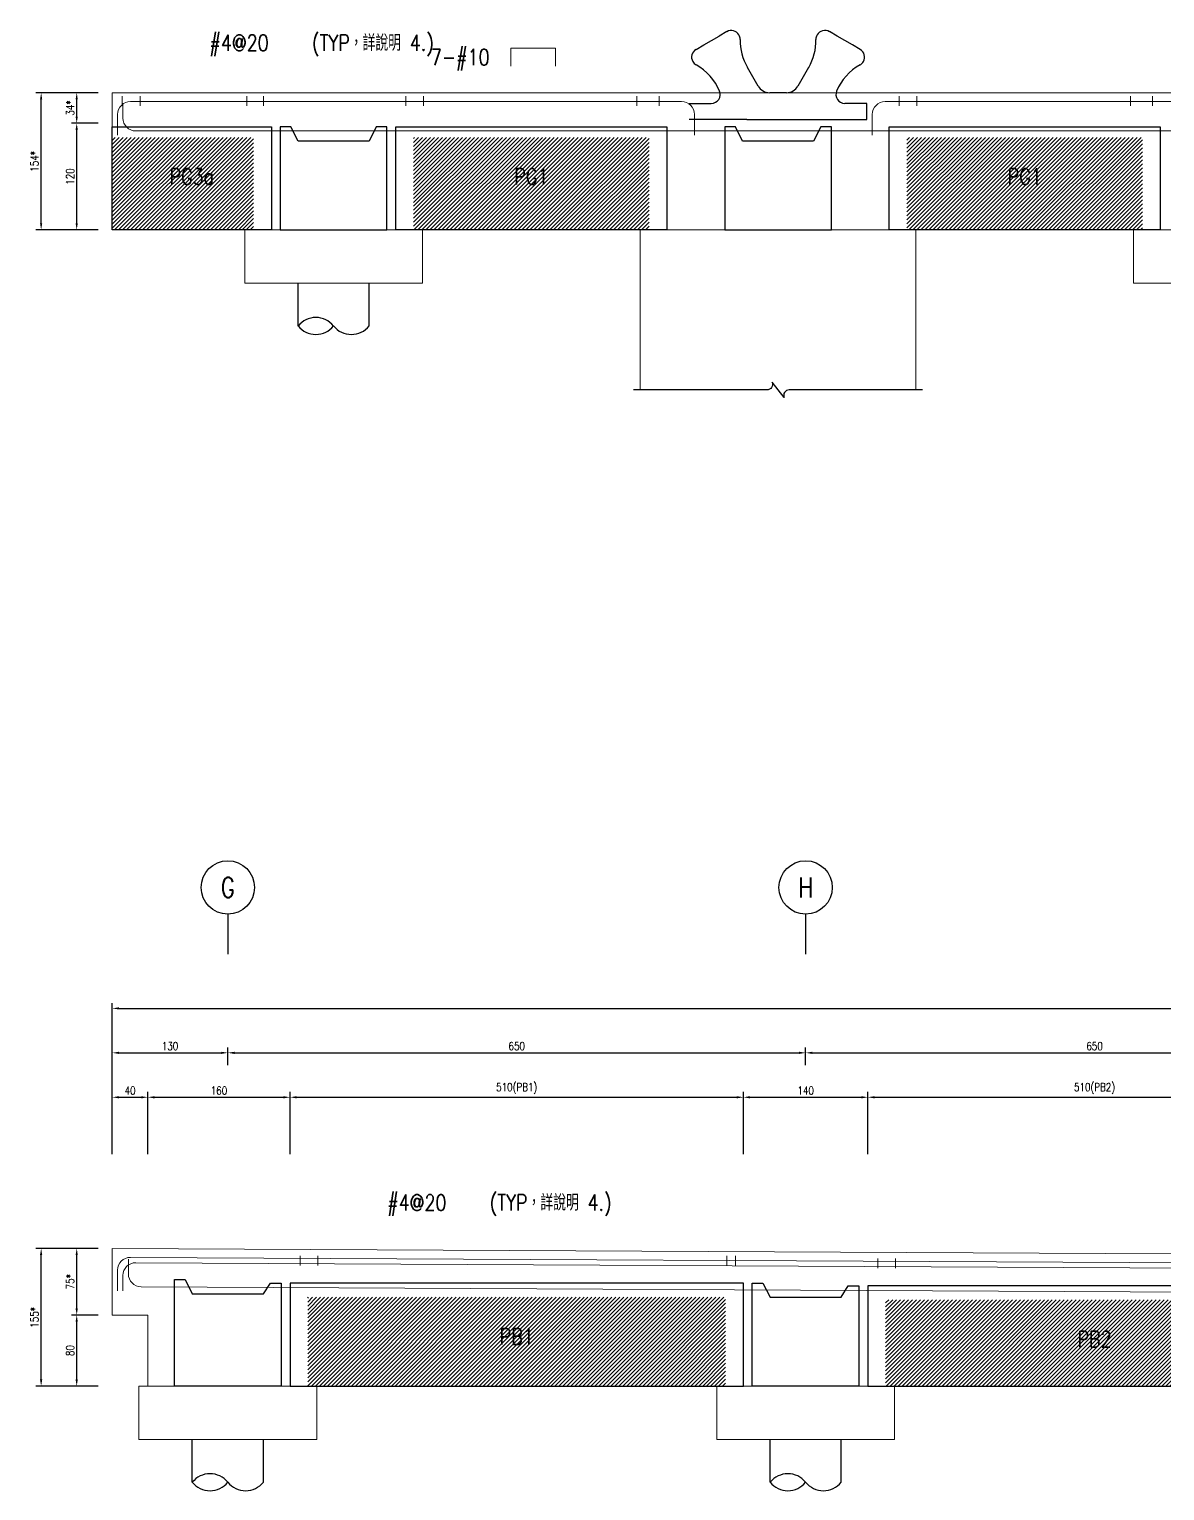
# Model space of a CAD drawing. Extents: x -4754 to 4976, y -23710 to 3942.
# Drawn here: x -359 to 919, y -13117 to -11473 of the extents above; entities that cross this region are included whole.
import ezdxf
from ezdxf.enums import TextEntityAlignment as Align

# ---------------------------------------------------------------- set-up
doc = ezdxf.new("R2010")
doc.units = 0
doc.header["$LTSCALE"] = 3
doc.layers.get('0').update_dxf_attribs({"linetype": 'CONTINUOUS'})
doc.layers.add('HB_0', color=7, linetype='CONTINUOUS', transparency=0.5)
for name, color, linetype in [('HB_DIM', 1, 'CONTINUOUS'), ('HB_TXT_CTEXT', 2, 'CONTINUOUS'), ('鋼筋', 3, 'CONTINUOUS')]:
    doc.layers.add(name, color=color, linetype=linetype)
doc.styles.get("Standard").update_dxf_attribs({"font": 'ROMANS.shx', "width": 0.8, "bigfont": 'chineset.shx'})
doc.dimstyles.new('30', dxfattribs={"dimscale": 3, "dimtxt": 3, "dimasz": 2.5, "dimexe": 2, "dimexo": 2, "dimgap": 1, "dimtad": 1, "dimdsep": 46, "dimtxsty": 'Standard', "dimcen": 0, "dimclrd": 256, "dimclre": 256, "dimclrt": 2, "dimadec": 0, "dimazin": 0, "dimtfac": 1, "dimtix": 1, "dimtmove": 2, "dimatfit": 3, "dimfxl": 1, "dimtolj": 1, "dimtzin": 0, "dimarcsym": 0})

# ---------------------------------------------------------------- blocks, each defined once
blk = doc.blocks.new('pile_vertical_with_pilecap')
at = {"linetype": 'Continuous'}
for p, q in [((-40, -48.1), (-40, 0)), ((-40, -48.1), (-40, 0)), ((40, -48.1), (40, 0)), ((40, -48.1), (40, 0))]:
    blk.add_line(p, q, dxfattribs=at)
for centre, start, end in [((-20, -64.1), 38.718, 141.282), ((-20, -64.1), 38.718, 141.282), ((-20, -32), 218.718, 321.282), ((-20, -32), 218.718, 321.282), ((20, -32), 218.718, 321.282), ((20, -32), 218.718, 321.282)]:
    blk.add_arc(centre, 25.6, start, end, dxfattribs=at)
blk = doc.blocks.new('fender_bottom')
at = {"color": 1, "linetype": 'Continuous'}
blk.add_lwpolyline([(162.5, 0), (12.5, 0, 0.529473), (6.7, -8.6), (-6.7, 8.6, -0.532815), (-12.5, 0), (-162.5, 0)], format="xyb", dxfattribs=at)
blk = doc.blocks.new('fender_top_longitude')
at = {"color": 7, "linetype": 'Continuous'}
for p, q in [((-57.7, 98.7), (-66.3, 93.7)), ((66.3, 93.7), (57.7, 98.7)), ((-92.3, 78.7), (-83.7, 83.7)), ((-83.7, 83.7), (-66.3, 93.7)), ((83.7, 83.7), (66.3, 93.7)), ((92.3, 78.7), (83.7, 83.7)), ((-22.4, 37.5), (-34.4, 58.3)), ((34.4, 58.3), (22.4, 37.5)), ((-100, 18), (-75.1, 18)), ((0, 30), (-9.4, 30)), ((9.4, 30), (0, 30)), ((100, 18), (75.1, 18)), ((100, 0), (100, 18)), ((-35, 0), (-100, 0)), ((-35, 0), (35, 0)), ((35, 0), (100, 0))]:
    blk.add_line(p, q, dxfattribs=at)
for centre, radius, start, end in [((-52.7, 90), 10, 30, 120), ((52.7, 90), 10, 60, 150), ((-53.2, 89.6), 10.7, 1.3853, 30.3798), ((17.4, 88.6), 60, 178.7643, 210.2362), ((-17.4, 88.6), 60, 329.7638, 1.2357), ((53.2, 89.6), 10.7, 149.6202, 178.6147), ((-87.3, 70), 10, 120, 210), ((87.3, 70), 10, 330, 60), ((-86.7, 70.3), 10.7, 209.6202, 238.6147), ((-121.1, 8.6), 60, 22.8745, 61.2357), ((121.1, 8.6), 60, 118.7643, 157.1255), ((86.7, 70.3), 10.7, 301.3853, 330.3798), ((-9.4, 45), 15, 210, 270), ((9.4, 45), 15, 270, 330), ((-75.1, 28), 10, 270, 22.8745), ((75.1, 28), 10, 157.1255, 270)]:
    blk.add_arc(centre, radius, start, end, dxfattribs=at)
blk = doc.blocks.new('*D1131')
at = {"layer": 'HB_DIM', "linetype": 'Continuous', "lineweight": -2}
for p, q in [((-281.4, -11579.1), (-311.4, -11579.1)), ((-305.4, -11691.6), (-305.4, -11586.6)), ((-281.4, -11699.1), (-311.4, -11699.1))]:
    blk.add_line(p, q, dxfattribs=at)
at = {"layer": 'HB_DIM'}
for points in [[(-304.2, -11586.6), (-306.7, -11586.6), (-305.4, -11579.1)], [(-306.7, -11691.6), (-304.2, -11691.6), (-305.4, -11699.1)]]:
    blk.add_solid(points, dxfattribs=at)
at = {"layer": 'HB_DIM', "color": 2, "linetype": 'Continuous', "insert": (-312.9, -11639.1), "char_height": 9, "attachment_point": 5, "rotation": 90}
blk.add_mtext('\\A1;120', dxfattribs=at)
blk = doc.blocks.new('*D1132')
at = {"layer": 'HB_DIM', "linetype": 'Continuous', "lineweight": -2}
for p, q in [((-281.4, -11544.8), (-311.4, -11544.8)), ((-305.4, -11571.6), (-305.4, -11552.3)), ((-281.4, -11579.1), (-311.4, -11579.1))]:
    blk.add_line(p, q, dxfattribs=at)
at = {"layer": 'HB_DIM'}
for points in [[(-304.2, -11552.3), (-306.7, -11552.3), (-305.4, -11544.8)], [(-306.7, -11571.6), (-304.2, -11571.6), (-305.4, -11579.1)]]:
    blk.add_solid(points, dxfattribs=at)
at = {"layer": 'HB_DIM', "color": 2, "linetype": 'Continuous', "insert": (-312.9, -11562), "char_height": 9, "attachment_point": 5, "rotation": 90}
blk.add_mtext('\\A1;34*', dxfattribs=at)
blk = doc.blocks.new('*D1144')
at = {"layer": 'HB_DIM', "linetype": 'Continuous', "lineweight": -2}
for p, q in [((-281.4, -11544.8), (-351.4, -11544.8)), ((-345.4, -11691.6), (-345.4, -11552.3)), ((-281.4, -11699.1), (-351.4, -11699.1))]:
    blk.add_line(p, q, dxfattribs=at)
at = {"layer": 'HB_DIM'}
for points in [[(-344.2, -11552.3), (-346.7, -11552.3), (-345.4, -11544.8)], [(-346.7, -11691.6), (-344.2, -11691.6), (-345.4, -11699.1)]]:
    blk.add_solid(points, dxfattribs=at)
at = {"layer": 'HB_DIM', "color": 2, "linetype": 'Continuous', "insert": (-352.9, -11622), "char_height": 9, "attachment_point": 5, "rotation": 90}
blk.add_mtext('\\A1;154*', dxfattribs=at)
blk = doc.blocks.new('line_guide')
at = {"color": 4, "linetype": 'Continuous'}
blk.add_line((0, 0), (0, -45), dxfattribs=at)
blk.add_circle((0, 30), 30, dxfattribs=at)
at = {"color": 4, "linetype": 'Continuous', "width": 0.8}
blk.add_attdef('A', text='', height=22.5, dxfattribs=at).set_placement((0, 30), align=Align.MIDDLE)
blk = doc.blocks.new('*D1145')
at = {"layer": 'HB_DIM', "linetype": 'Continuous', "lineweight": -2}
for p, q in [((-265.4, -12738.8), (-265.4, -12668.8)), ((-257.9, -12674.8), (-232.9, -12674.8)), ((-225.4, -12738.8), (-225.4, -12668.8))]:
    blk.add_line(p, q, dxfattribs=at)
at = {"layer": 'HB_DIM'}
for points in [[(-257.9, -12673.6), (-257.9, -12676.1), (-265.4, -12674.8)], [(-232.9, -12676.1), (-232.9, -12673.6), (-225.4, -12674.8)]]:
    blk.add_solid(points, dxfattribs=at)
at = {"layer": 'HB_DIM', "color": 2, "linetype": 'Continuous', "insert": (-245.4, -12667.3), "char_height": 9, "attachment_point": 5, "rotation": 0}
blk.add_mtext('\\A1;40', dxfattribs=at)
blk = doc.blocks.new('*D1146')
at = {"layer": 'HB_DIM', "linetype": 'Continuous', "lineweight": -2}
for p, q in [((-225.4, -12738.8), (-225.4, -12668.8)), ((-217.9, -12674.8), (-72.9, -12674.8)), ((-65.4, -12738.8), (-65.4, -12668.8))]:
    blk.add_line(p, q, dxfattribs=at)
at = {"layer": 'HB_DIM'}
for points in [[(-217.9, -12673.6), (-217.9, -12676.1), (-225.4, -12674.8)], [(-72.9, -12676.1), (-72.9, -12673.6), (-65.4, -12674.8)]]:
    blk.add_solid(points, dxfattribs=at)
at = {"layer": 'HB_DIM', "color": 2, "linetype": 'Continuous', "insert": (-145.4, -12667.3), "char_height": 9, "attachment_point": 5, "rotation": 0}
blk.add_mtext('\\A1;160', dxfattribs=at)
blk = doc.blocks.new('*D1147')
at = {"layer": 'HB_DIM', "linetype": 'Continuous', "lineweight": -2}
for p, q in [((-65.4, -12738.8), (-65.4, -12668.8)), ((-57.9, -12674.8), (437.1, -12674.8)), ((444.6, -12738.8), (444.6, -12668.8))]:
    blk.add_line(p, q, dxfattribs=at)
at = {"layer": 'HB_DIM'}
for points in [[(-57.9, -12673.6), (-57.9, -12676.1), (-65.4, -12674.8)], [(437.1, -12676.1), (437.1, -12673.6), (444.6, -12674.8)]]:
    blk.add_solid(points, dxfattribs=at)
at = {"layer": 'HB_DIM', "color": 2, "linetype": 'Continuous', "insert": (189.6, -12664.9), "char_height": 9, "attachment_point": 5, "rotation": 0}
blk.add_mtext('\\A1;510(PB1)', dxfattribs=at)
blk = doc.blocks.new('*D1148')
at = {"layer": 'HB_DIM', "linetype": 'Continuous', "lineweight": -2}
for p, q in [((444.6, -12738.8), (444.6, -12668.8)), ((452.1, -12674.8), (577.1, -12674.8)), ((584.6, -12738.8), (584.6, -12668.8))]:
    blk.add_line(p, q, dxfattribs=at)
at = {"layer": 'HB_DIM'}
for points in [[(452.1, -12673.6), (452.1, -12676.1), (444.6, -12674.8)], [(577.1, -12676.1), (577.1, -12673.6), (584.6, -12674.8)]]:
    blk.add_solid(points, dxfattribs=at)
at = {"layer": 'HB_DIM', "color": 2, "linetype": 'Continuous', "insert": (514.6, -12667.3), "char_height": 9, "attachment_point": 5, "rotation": 0}
blk.add_mtext('\\A1;140', dxfattribs=at)
blk = doc.blocks.new('*D1149')
at = {"layer": 'HB_DIM', "linetype": 'Continuous', "lineweight": -2}
for p, q in [((584.6, -12738.8), (584.6, -12668.8)), ((592.1, -12674.8), (1087.1, -12674.8)), ((1094.6, -12738.8), (1094.6, -12668.8))]:
    blk.add_line(p, q, dxfattribs=at)
at = {"layer": 'HB_DIM'}
for points in [[(592.1, -12673.6), (592.1, -12676.1), (584.6, -12674.8)], [(1087.1, -12676.1), (1087.1, -12673.6), (1094.6, -12674.8)]]:
    blk.add_solid(points, dxfattribs=at)
at = {"layer": 'HB_DIM', "color": 2, "linetype": 'Continuous', "insert": (839.6, -12664.9), "char_height": 9, "attachment_point": 5, "rotation": 0}
blk.add_mtext('\\A1;510(PB2)', dxfattribs=at)
blk = doc.blocks.new('*D1156')
at = {"layer": 'HB_DIM', "linetype": 'Continuous', "lineweight": -2}
for p, q in [((-281.4, -12919.8), (-311.4, -12919.8)), ((-305.4, -12992.3), (-305.4, -12927.3)), ((-281.4, -12999.8), (-311.4, -12999.8))]:
    blk.add_line(p, q, dxfattribs=at)
at = {"layer": 'HB_DIM'}
for points in [[(-304.2, -12927.3), (-306.7, -12927.3), (-305.4, -12919.8)], [(-306.7, -12992.3), (-304.2, -12992.3), (-305.4, -12999.8)]]:
    blk.add_solid(points, dxfattribs=at)
at = {"layer": 'HB_DIM', "color": 2, "linetype": 'Continuous', "insert": (-312.9, -12959.8), "char_height": 9, "attachment_point": 5, "rotation": 90}
blk.add_mtext('\\A1;80', dxfattribs=at)
blk = doc.blocks.new('*D1157')
at = {"layer": 'HB_DIM', "linetype": 'Continuous', "lineweight": -2}
for p, q in [((-281.4, -12844.8), (-311.4, -12844.8)), ((-305.4, -12912.3), (-305.4, -12852.3)), ((-281.4, -12919.8), (-311.4, -12919.8))]:
    blk.add_line(p, q, dxfattribs=at)
at = {"layer": 'HB_DIM'}
for points in [[(-304.2, -12852.3), (-306.7, -12852.3), (-305.4, -12844.8)], [(-306.7, -12912.3), (-304.2, -12912.3), (-305.4, -12919.8)]]:
    blk.add_solid(points, dxfattribs=at)
at = {"layer": 'HB_DIM', "color": 2, "linetype": 'Continuous', "insert": (-312.9, -12882.3), "char_height": 9, "attachment_point": 5, "rotation": 90}
blk.add_mtext('\\A1;75*', dxfattribs=at)
blk = doc.blocks.new('*D1158')
at = {"layer": 'HB_DIM', "linetype": 'Continuous', "lineweight": -2}
for p, q in [((-265.4, -12738.8), (-265.4, -12568.8)), ((-257.9, -12574.8), (2707.1, -12574.8)), ((2714.6, -12753.8), (2714.6, -12568.8))]:
    blk.add_line(p, q, dxfattribs=at)
at = {"layer": 'HB_DIM'}
for points in [[(-257.9, -12573.6), (-257.9, -12576.1), (-265.4, -12574.8)], [(2707.1, -12576.1), (2707.1, -12573.6), (2714.6, -12574.8)]]:
    blk.add_solid(points, dxfattribs=at)
at = {"layer": 'HB_DIM', "color": 2, "linetype": 'Continuous', "insert": (1224.6, -12567.3), "char_height": 9, "attachment_point": 5, "rotation": 0}
blk.add_mtext('\\A1;2980', dxfattribs=at)
blk = doc.blocks.new('*D1159')
at = {"layer": 'HB_DIM', "linetype": 'Continuous', "lineweight": -2}
for p, q in [((-265.4, -12738.8), (-265.4, -12618.8)), ((-257.9, -12624.8), (-142.9, -12624.8)), ((-135.4, -12638.8), (-135.4, -12618.8))]:
    blk.add_line(p, q, dxfattribs=at)
at = {"layer": 'HB_DIM'}
for points in [[(-257.9, -12623.6), (-257.9, -12626.1), (-265.4, -12624.8)], [(-142.9, -12626.1), (-142.9, -12623.6), (-135.4, -12624.8)]]:
    blk.add_solid(points, dxfattribs=at)
at = {"layer": 'HB_DIM', "color": 2, "linetype": 'Continuous', "insert": (-200.4, -12617.3), "char_height": 9, "attachment_point": 5, "rotation": 0}
blk.add_mtext('\\A1;130', dxfattribs=at)
blk = doc.blocks.new('*D1160')
at = {"layer": 'HB_DIM', "linetype": 'Continuous', "lineweight": -2}
for p, q in [((-135.4, -12638.8), (-135.4, -12618.8)), ((-127.9, -12624.8), (507.1, -12624.8)), ((514.6, -12638.8), (514.6, -12618.8))]:
    blk.add_line(p, q, dxfattribs=at)
at = {"layer": 'HB_DIM'}
for points in [[(-127.9, -12623.6), (-127.9, -12626.1), (-135.4, -12624.8)], [(507.1, -12626.1), (507.1, -12623.6), (514.6, -12624.8)]]:
    blk.add_solid(points, dxfattribs=at)
at = {"layer": 'HB_DIM', "color": 2, "linetype": 'Continuous', "insert": (189.6, -12617.3), "char_height": 9, "attachment_point": 5, "rotation": 0}
blk.add_mtext('\\A1;650', dxfattribs=at)
blk = doc.blocks.new('*D1161')
at = {"layer": 'HB_DIM', "linetype": 'Continuous', "lineweight": -2}
for p, q in [((514.6, -12638.8), (514.6, -12618.8)), ((522.1, -12624.8), (1157.1, -12624.8)), ((1164.6, -12638.8), (1164.6, -12618.8))]:
    blk.add_line(p, q, dxfattribs=at)
at = {"layer": 'HB_DIM'}
for points in [[(522.1, -12623.6), (522.1, -12626.1), (514.6, -12624.8)], [(1157.1, -12626.1), (1157.1, -12623.6), (1164.6, -12624.8)]]:
    blk.add_solid(points, dxfattribs=at)
at = {"layer": 'HB_DIM', "color": 2, "linetype": 'Continuous', "insert": (839.6, -12617.3), "char_height": 9, "attachment_point": 5, "rotation": 0}
blk.add_mtext('\\A1;650', dxfattribs=at)
blk = doc.blocks.new('*D1165')
at = {"layer": 'HB_DIM', "linetype": 'Continuous', "lineweight": -2}
for p, q in [((-281.4, -12844.8), (-351.4, -12844.8)), ((-345.4, -12992.3), (-345.4, -12852.3)), ((-281.4, -12999.8), (-351.4, -12999.8))]:
    blk.add_line(p, q, dxfattribs=at)
at = {"layer": 'HB_DIM'}
for points in [[(-344.2, -12852.3), (-346.7, -12852.3), (-345.4, -12844.8)], [(-346.7, -12992.3), (-344.2, -12992.3), (-345.4, -12999.8)]]:
    blk.add_solid(points, dxfattribs=at)
at = {"layer": 'HB_DIM', "color": 2, "linetype": 'Continuous', "insert": (-352.9, -12922.3), "char_height": 9, "attachment_point": 5, "rotation": 90}
blk.add_mtext('\\A1;155*', dxfattribs=at)

msp = doc.modelspace()

# ---------------------------------------------------------------- hatches: boundary and pattern name
at = {"layer": 'HB_0', "linetype": 'Continuous'}
h = msp.add_hatch(dxfattribs=at)
h.set_pattern_fill('ANSI31', color=256, style=0)
h.paths.add_polyline_path([(-265.427, -11595.147), (-106.427, -11595.147), (-106.427, -11699.147), (-265.427, -11699.147)], flags=17)
h = msp.add_hatch(dxfattribs=at)
h.set_pattern_fill('ANSI31', color=256, style=0)
h.paths.add_polyline_path([(73.573, -11595.147), (338.573, -11595.147), (338.573, -11699.147), (73.573, -11699.147)], flags=17)
h = msp.add_hatch(dxfattribs=at)
h.set_pattern_fill('ANSI31', color=256, style=0)
h.paths.add_polyline_path([(628.573, -11595.147), (893.573, -11595.147), (893.573, -11699.147), (628.573, -11699.147)], flags=17)
h = msp.add_hatch(dxfattribs=at)
h.set_pattern_fill('ANSI31', color=256, style=0)
h.paths.add_polyline_path([(-45.427, -12899.802), (424.573, -12899.802), (424.573, -12999.802), (-45.427, -12999.802)], flags=17)
h = msp.add_hatch(dxfattribs=at)
h.set_pattern_fill('ANSI31', color=256, style=0)
h.paths.add_polyline_path([(604.573, -12902.802), (1074.573, -12902.802), (1074.573, -12999.802), (604.573, -12999.802)], flags=17)

# ---------------------------------------------------------------- linework, layer by layer
at = {"layer": 'HB_0', "lineweight": 5}
for p, q in [((328.573, -11699.147, -325), (328.573, -11879.147, -325)), ((638.573, -11699.147, -325), (638.573, -11879.147, -325))]:
    msp.add_line(p, q, dxfattribs=at)
for points in [[(-265.427, -11699.147), (-265.427, -11544.802), (4232.573, -11544.802), (4232.573, -11699.147), (-265.427, -11699.147)], [(-225.427, -12999.802), (-225.427, -12919.802), (-265.427, -12919.802), (-265.427, -12844.802), (2714.573, -12859.802), (2714.573, -12999.802), (-225.427, -12999.802)]]:
    msp.add_lwpolyline(points, dxfattribs=at)
at = {"layer": 'HB_0', "color": 1, "linetype": 'Continuous'}
for points in [[(-265.427, -11583.147), (-106.427, -11583.147), (-86.427, -11583.147), (-86.427, -11699.147), (-106.427, -11699.147), (-265.427, -11699.147), (-265.427, -11583.147)], [(43.573, -11699.147), (43.573, -11583.147), (31.573, -11583.147), (23.573, -11599.147), (-56.427, -11599.147), (-64.427, -11583.147), (-76.427, -11583.147), (-76.427, -11699.147), (43.573, -11699.147)], [(53.573, -11583.147), (73.573, -11583.147), (338.573, -11583.147), (358.573, -11583.147), (358.573, -11699.147), (338.573, -11699.147), (73.573, -11699.147), (53.573, -11699.147), (53.573, -11583.147)], [(543.573, -11699.147), (543.573, -11583.147), (531.573, -11583.147), (523.573, -11599.147), (443.573, -11599.147), (435.573, -11583.147), (423.573, -11583.147), (423.573, -11699.147), (543.573, -11699.147)], [(608.573, -11583.147), (628.573, -11583.147), (893.573, -11583.147), (913.573, -11583.147), (913.573, -11699.147), (893.573, -11699.147), (628.573, -11699.147), (608.573, -11699.147), (608.573, -11583.147)], [(-195.427, -12999.802), (-195.427, -12879.802), (-183.427, -12879.802), (-175.427, -12895.802), (-95.427, -12895.802), (-87.427, -12883.802), (-75.427, -12883.802), (-75.427, -12999.802), (-195.427, -12999.802)], [(-65.427, -12999.802), (-45.427, -12999.802), (424.573, -12999.802), (444.573, -12999.802), (444.573, -12883.802), (424.573, -12883.802), (-45.427, -12883.802), (-65.427, -12883.802), (-65.427, -12999.802)], [(454.573, -12999.802), (454.573, -12883.802), (466.573, -12883.802), (474.573, -12899.802), (554.573, -12899.802), (562.573, -12886.802), (574.573, -12886.802), (574.573, -12999.802), (454.573, -12999.802)], [(584.573, -12999.802), (604.573, -12999.802), (1074.573, -12999.802), (1094.573, -12999.802), (1094.573, -12886.802), (1074.573, -12886.802), (604.573, -12886.802), (584.573, -12886.802), (584.573, -12999.802)]]:
    msp.add_lwpolyline(points, dxfattribs=at)
at = {"layer": 'HB_0', "lineweight": 5}
for points in [[(-116.427, -11759.147, -325), (83.573, -11759.147, -325), (83.573, -11699.147, -325), (-116.427, -11699.147, -325), (-116.427, -11759.147, -325)], [(883.573, -11759.147, -325), (1083.573, -11759.147, -325), (1083.573, -11699.147, -325), (883.573, -11699.147, -325), (883.573, -11759.147, -325)], [(-235.427, -13059.802, -159.5), (-35.427, -13059.802, -159.5), (-35.427, -12999.802, -159.5), (-235.427, -12999.802, -159.5), (-235.427, -13059.802, -159.5)], [(414.573, -13059.802, -159.5), (614.573, -13059.802, -159.5), (614.573, -12999.802, -159.5), (414.573, -12999.802, -159.5), (414.573, -13059.802, -159.5)]]:
    msp.add_polyline3d(points, dxfattribs=at)
at = {"layer": 'HB_DIM', "color": 1, "linetype": 'Continuous'}
for points in [[(-234.157, -11548.682, 0, 5, 0), (-224.157, -11538.682, 0, 0, 0), (-174.157, -11488.682, 0, 0, 0), (-156.157, -11488.682, 0, 0, 0)], [(65.073, -11554.802, 0, 5, 0), (65.073, -11539.802, 0, 0, 0), (65.073, -11504.802, 0, 0, 0), (83.073, -11504.802, 0, 0, 0)], [(-34.157, -12853.337, 0, 5, 0), (-24.157, -12843.337, 0, 0, 0), (25.843, -12793.337, 0, 0, 0), (43.843, -12793.337, 0, 0, 0)]]:
    msp.add_lwpolyline(points, format="xyseb", dxfattribs=at)
at = {"layer": 'HB_TXT_CTEXT', "lineweight": 5}
msp.add_polyline3d([(183.073, -11514.802, -37.12), (183.073, -11494.802, -37.12), (233.073, -11494.802, -37.12), (233.073, -11514.802, -37.12)], dxfattribs=at)
at = {"layer": '鋼筋', "lineweight": 5}
for p, q in [((-254.157, -11548.682, -36.23), (-254.157, -11548.682, 36.23)), ((-254.157, -11551.857, 39.405), (-254.157, -11559.477, 39.405)), ((-254.157, -11559.49, -33.087), (-254.157, -11554.102, -38.475)), ((-253.427, -11556.692, -37.62), (-253.427, -11573.312, -37.62)), ((-253.427, -11556.692, -22.572), (-253.427, -11573.312, -22.572)), ((-253.427, -11556.692, -7.524), (-253.427, -11573.312, -7.524)), ((-253.427, -11556.692, 7.524), (-253.427, -11573.312, 7.524)), ((-253.427, -11556.692, 22.572), (-253.427, -11573.312, 22.572)), ((-253.427, -11556.692, 37.62), (-253.427, -11573.312, 37.62)), ((-244.937, -11554.802, -37.12), (375.083, -11554.802, -37.12)), ((-244.937, -11554.802, -24.747), (375.083, -11554.802, -24.747)), ((-244.937, -11554.802, -12.373), (375.083, -11554.802, -12.373)), ((-244.937, -11554.802), (375.083, -11554.802)), ((-244.937, -11554.802, 12.373), (375.083, -11554.802, 12.373)), ((-244.937, -11554.802, 24.747), (375.083, -11554.802, 24.747)), ((-244.937, -11554.802, 37.12), (375.083, -11554.802, 37.12)), ((-234.157, -11548.682, -36.23), (-234.157, -11548.682, 36.23)), ((-234.157, -11551.857, 39.405), (-234.157, -11559.477, 39.405)), ((-234.157, -11559.49, -33.087), (-234.157, -11554.102, -38.475)), ((-114.157, -11548.682, -36.23), (-114.157, -11548.682, 36.23)), ((-114.157, -11551.857, 39.405), (-114.157, -11559.477, 39.405)), ((-114.157, -11559.49, -33.087), (-114.157, -11554.102, -38.475)), ((-95.157, -11548.682, -36.23), (-95.157, -11548.682, 36.23)), ((-95.157, -11551.857, 39.405), (-95.157, -11559.477, 39.405)), ((-95.157, -11559.49, -33.087), (-95.157, -11554.102, -38.475)), ((64.843, -11548.682, -36.23), (64.843, -11548.682, 36.23)), ((64.843, -11551.857, 39.405), (64.843, -11559.477, 39.405)), ((64.843, -11559.49, -33.087), (64.843, -11554.102, -38.475)), ((84.843, -11548.682, -36.23), (84.843, -11548.682, 36.23)), ((84.843, -11551.857, 39.405), (84.843, -11559.477, 39.405)), ((84.843, -11559.49, -33.087), (84.843, -11554.102, -38.475)), ((324.843, -11548.682, -36.23), (324.843, -11548.682, 36.23)), ((324.843, -11551.857, 39.405), (324.843, -11559.477, 39.405)), ((324.843, -11559.49, -33.087), (324.843, -11554.102, -38.475)), ((349.843, -11548.682, -36.23), (349.843, -11548.682, 36.23)), ((349.843, -11551.857, 39.405), (349.843, -11559.477, 39.405)), ((349.843, -11559.49, -33.087), (349.843, -11554.102, -38.475)), ((604.063, -11554.802, -37.12), (1875.083, -11554.802, -37.12)), ((604.063, -11554.802, -24.747), (1875.083, -11554.802, -24.747)), ((604.063, -11554.802, -12.373), (1875.083, -11554.802, -12.373)), ((604.063, -11554.802), (1875.083, -11554.802)), ((604.063, -11554.802, 12.373), (1875.083, -11554.802, 12.373)), ((604.063, -11554.802, 24.747), (1875.083, -11554.802, 24.747)), ((604.063, -11554.802, 37.12), (1875.083, -11554.802, 37.12)), ((619.843, -11548.682, -36.23), (619.843, -11548.682, 36.23)), ((619.843, -11551.857, 39.405), (619.843, -11559.477, 39.405)), ((619.843, -11559.49, -33.087), (619.843, -11554.102, -38.475)), ((639.843, -11548.682, -36.23), (639.843, -11548.682, 36.23)), ((639.843, -11551.857, 39.405), (639.843, -11559.477, 39.405)), ((639.843, -11559.49, -33.087), (639.843, -11554.102, -38.475)), ((879.843, -11548.682, -36.23), (879.843, -11548.682, 36.23)), ((879.843, -11551.857, 39.405), (879.843, -11559.477, 39.405)), ((879.843, -11559.49, -33.087), (879.843, -11554.102, -38.475)), ((904.843, -11548.682, -36.23), (904.843, -11548.682, 36.23)), ((904.843, -11551.857, 39.405), (904.843, -11559.477, 39.405)), ((904.843, -11559.49, -33.087), (904.843, -11554.102, -38.475)), ((-259.427, -11592.412, -37.12), (-259.427, -11569.292, -37.12)), ((-259.427, -11592.412, -24.747), (-259.427, -11569.292, -24.747)), ((-259.427, -11592.412, -12.373), (-259.427, -11569.292, -12.373)), ((-259.427, -11592.412), (-259.427, -11569.292)), ((-259.427, -11592.412, 12.373), (-259.427, -11569.292, 12.373)), ((-259.427, -11592.412, 24.747), (-259.427, -11569.292, 24.747)), ((-259.427, -11592.412, 37.12), (-259.427, -11569.292, 37.12)), ((389.573, -11569.292, -37.12), (389.573, -11592.412, -37.12)), ((389.573, -11569.292, -24.747), (389.573, -11592.412, -24.747)), ((389.573, -11569.292, -12.373), (389.573, -11592.412, -12.373)), ((389.573, -11569.292), (389.573, -11592.412)), ((389.573, -11569.292, 12.373), (389.573, -11592.412, 12.373)), ((389.573, -11569.292, 24.747), (389.573, -11592.412, 24.747)), ((389.573, -11569.292, 37.12), (389.573, -11592.412, 37.12)), ((589.573, -11592.412, -37.12), (589.573, -11569.292, -37.12)), ((589.573, -11592.412, -24.747), (589.573, -11569.292, -24.747)), ((589.573, -11592.412, -12.373), (589.573, -11569.292, -12.373)), ((589.573, -11592.412), (589.573, -11569.292)), ((589.573, -11592.412, 12.373), (589.573, -11569.292, 12.373)), ((589.573, -11592.412, 24.747), (589.573, -11569.292, 24.747)), ((589.573, -11592.412, 37.12), (589.573, -11569.292, 37.12)), ((-238.937, -11587.802, -37.62), (4206.083, -11587.802, -37.62)), ((-238.937, -11587.802, -22.572), (4206.083, -11587.802, -22.572)), ((-238.937, -11587.802, -7.524), (4206.083, -11587.802, -7.524)), ((-238.937, -11587.802, 7.524), (4206.083, -11587.802, 7.524)), ((-238.937, -11587.802, 22.572), (4206.083, -11587.802, 22.572)), ((-238.937, -11587.802, 37.62), (4206.083, -11587.802, 37.62)), ((-244.987, -12854.905, -37.12), (2708.523, -12869.771, -37.12)), ((-244.987, -12854.905, -24.747), (2708.523, -12869.771, -24.747)), ((-244.987, -12854.905, -12.373), (2708.523, -12869.771, -12.373)), ((-244.987, -12854.905), (2708.523, -12869.771)), ((-244.987, -12854.905, 12.373), (2708.523, -12869.771, 12.373)), ((-244.987, -12854.905, 24.747), (2708.523, -12869.771, 24.747)), ((-244.987, -12854.905, 37.12), (2708.523, -12869.771, 37.12)), ((-54.157, -12853.337, -36.57), (-54.157, -12853.337, 36.57)), ((-54.157, -12856.512, 39.745), (-54.157, -12864.132, 39.745)), ((-34.157, -12853.337, -36.57), (-34.157, -12853.337, 36.57)), ((-34.157, -12856.512, 39.745), (-34.157, -12864.132, 39.745)), ((425.843, -12853.337, -36.57), (425.843, -12853.337, 36.57)), ((425.843, -12856.512, 39.745), (425.843, -12864.132, 39.745)), ((435.843, -12853.337, -36.57), (435.843, -12853.337, 36.57)), ((435.843, -12856.512, 39.745), (435.843, -12864.132, 39.745)), ((595.843, -12856.337, -36.23), (595.843, -12856.337, 36.23)), ((615.843, -12856.337, -36.23), (615.843, -12856.337, 36.23)), ((-259.666, -12892.441, -37.12), (-259.55, -12869.321, -37.12)), ((-259.666, -12892.441, -24.747), (-259.55, -12869.321, -24.747)), ((-259.666, -12892.441, -12.373), (-259.55, -12869.321, -12.373)), ((-259.666, -12892.441), (-259.55, -12869.321)), ((-259.666, -12892.441, 12.373), (-259.55, -12869.321, 12.373)), ((-259.666, -12892.441, 24.747), (-259.55, -12869.321, 24.747)), ((-259.666, -12892.441, 37.12), (-259.55, -12869.321, 37.12)), ((-247.23, -12856.783, -37.62), (-247.314, -12873.402, -37.62)), ((-247.23, -12856.783, -22.572), (-247.314, -12873.402, -22.572)), ((-247.23, -12856.783, -7.524), (-247.314, -12873.402, -7.524)), ((-247.23, -12856.783, 7.524), (-247.314, -12873.402, 7.524)), ((-247.23, -12856.783, 22.572), (-247.314, -12873.402, 22.572)), ((-247.23, -12856.783, 37.62), (-247.314, -12873.402, 37.62)), ((-239.017, -12860.935, -37.12), (2708.493, -12875.771, -37.12)), ((-239.017, -12860.935, 37.12), (2708.493, -12875.771, 37.12)), ((-54.157, -12864.145, -33.427), (-54.157, -12858.757, -38.815)), ((-34.157, -12864.145, -33.427), (-34.157, -12858.757, -38.815)), ((425.843, -12864.145, -33.427), (425.843, -12858.757, -38.815)), ((435.843, -12864.145, -33.427), (435.843, -12858.757, -38.815)), ((595.843, -12859.512, 39.405), (595.843, -12867.132, 39.405)), ((595.843, -12867.145, -33.087), (595.843, -12861.757, -38.475)), ((615.843, -12859.512, 39.405), (615.843, -12867.132, 39.405)), ((615.843, -12867.145, -33.087), (615.843, -12861.757, -38.475)), ((-253.666, -12892.471, -37.12), (-253.58, -12875.352, -37.12)), ((-253.666, -12892.471, 37.12), (-253.58, -12875.352, 37.12)), ((-232.897, -12887.965, -37.62), (2682.124, -12902.638, -37.62)), ((-232.897, -12887.965, -22.572), (2682.124, -12902.638, -22.572)), ((-232.897, -12887.965, -7.524), (2682.124, -12902.638, -7.524)), ((-232.897, -12887.965, 7.524), (2682.124, -12902.638, 7.524)), ((-232.897, -12887.965, 22.572), (2682.124, -12902.638, 22.572)), ((-232.897, -12887.965, 37.62), (2682.124, -12902.638, 37.62))]:
    msp.add_line(p, q, dxfattribs=at)
at = {"layer": '鋼筋', "lineweight": 5, "extrusion": (0, 0, -1)}
for centre, start, end in [((244.937, -11569.292, 37.12), 0, 90), ((244.937, -11569.292, 24.747), 0, 90), ((244.937, -11569.292, 12.373), 0, 90), ((244.937, -11569.292), 0, 90), ((244.937, -11569.292, -12.373), 0, 90), ((244.937, -11569.292, -24.747), 0, 90), ((244.937, -11569.292, -37.12), 0, 90), ((-375.083, -11569.292, 37.12), 90, 180), ((-375.083, -11569.292, 24.747), 90, 180), ((-375.083, -11569.292, 12.373), 90, 180), ((-375.083, -11569.292), 90, 180), ((-375.083, -11569.292, -12.373), 90, 180), ((-375.083, -11569.292, -24.747), 90, 180), ((-375.083, -11569.292, -37.12), 90, 180), ((-604.063, -11569.292, 37.12), 0, 90), ((-604.063, -11569.292, 24.747), 0, 90), ((-604.063, -11569.292, 12.373), 0, 90), ((-604.063, -11569.292), 0, 90), ((-604.063, -11569.292, -12.373), 0, 90), ((-604.063, -11569.292, -24.747), 0, 90), ((-604.063, -11569.292, -37.12), 0, 90), ((245.06, -12869.394, 37.12), 0.288399, 90.288399), ((245.06, -12869.394, 24.747), 0.288399, 90.288399), ((245.06, -12869.394, 12.373), 0.288399, 90.288399), ((245.06, -12869.394), 0.288399, 90.288399), ((245.06, -12869.394, -12.373), 0.288399, 90.288399), ((245.06, -12869.394, -24.747), 0.288399, 90.288399), ((245.06, -12869.394, -37.12), 0.288399, 90.288399), ((239.09, -12875.425, 37.12), 0.288399, 90.288399), ((239.09, -12875.425, -37.12), 0.288399, 90.288399)]:
    msp.add_arc(centre, 14.49, start, end, dxfattribs=at)
at = {"layer": '鋼筋', "lineweight": 5, "extrusion": (1, -3.67394e-16, 0)}
for centre in [(-11551.857, -36.23, -254.157), (-11551.857, -36.23, -234.157), (-11551.857, -36.23, -114.157), (-11551.857, -36.23, -95.157), (-11551.857, -36.23, 64.843), (-11551.857, -36.23, 84.843), (-11551.857, -36.23, 324.843), (-11551.857, -36.23, 349.843), (-11551.857, -36.23, 619.843), (-11551.857, -36.23, 639.843), (-11551.857, -36.23, 879.843), (-11551.857, -36.23, 904.843), (-12856.512, -36.57, -54.157), (-12856.512, -36.57, -34.157), (-12856.512, -36.57, 425.843), (-12856.512, -36.57, 435.843), (-12859.512, -36.23, 595.843), (-12859.512, -36.23, 615.843)]:
    msp.add_arc(centre, 3.175, 225, 0, dxfattribs=at)
at = {"layer": '鋼筋', "lineweight": 5, "extrusion": (1, -3.67394e-16, -2.60373e-38)}
for centre in [(-11551.857, 36.23, -254.157), (-11551.857, 36.23, -234.157), (-11551.857, 36.23, -114.157), (-11551.857, 36.23, -95.157), (-11551.857, 36.23, 64.843), (-11551.857, 36.23, 84.843), (-11551.857, 36.23, 324.843), (-11551.857, 36.23, 349.843), (-11551.857, 36.23, 619.843), (-11551.857, 36.23, 639.843), (-11551.857, 36.23, 879.843), (-11551.857, 36.23, 904.843), (-12859.512, 36.23, 595.843), (-12859.512, 36.23, 615.843)]:
    msp.add_arc(centre, 3.175, 0, 90, dxfattribs=at)
at = {"layer": '鋼筋', "lineweight": 5}
for centre, start, end in [((-238.937, -11573.312, -37.62), 180, 270), ((-238.937, -11573.312, -22.572), 180, 270), ((-238.937, -11573.312, -7.524), 180, 270), ((-238.937, -11573.312, 7.524), 180, 270), ((-238.937, -11573.312, 22.572), 180, 270), ((-238.937, -11573.312, 37.62), 180, 270), ((-232.824, -12873.475, -37.62), 179.711601, 269.711601), ((-232.824, -12873.475, -22.572), 179.711601, 269.711601), ((-232.824, -12873.475, -7.524), 179.711601, 269.711601), ((-232.824, -12873.475, 7.524), 179.711601, 269.711601), ((-232.824, -12873.475, 22.572), 179.711601, 269.711601), ((-232.824, -12873.475, 37.62), 179.711601, 269.711601)]:
    msp.add_arc(centre, 14.49, start, end, dxfattribs=at)
at = {"layer": '鋼筋', "lineweight": 5, "extrusion": (1, -3.67394e-16, -9.79979e-37)}
for centre in [(-12856.512, 36.57, -54.157), (-12856.512, 36.57, -34.157), (-12856.512, 36.57, 425.843), (-12856.512, 36.57, 435.843)]:
    msp.add_arc(centre, 3.175, 0, 90, dxfattribs=at)

# ---------------------------------------------------------------- block references
at = {"layer": 'HB_0', "linetype": 'Continuous'}
for name, p in [('fender_top_longitude', (483.573, -11574.802, -325)), ('pile_vertical_with_pilecap', (-16.427, -11759.147, -325)), ('fender_bottom', (483.573, -11879.147, -325)), ('pile_vertical_with_pilecap', (-135.427, -13059.802, -159.5)), ('pile_vertical_with_pilecap', (514.573, -13059.802, -159.5))]:
    msp.add_blockref(name, p, dxfattribs=at)
for p, values in [((-135.427, -12468.802), {'A': 'G'}), ((514.573, -12468.802), {'A': 'H'})]:
    msp.add_blockref('line_guide', p, dxfattribs=at).add_auto_attribs(values)

# ---------------------------------------------------------------- texts
at = {"layer": 'HB_TXT_CTEXT', "linetype": 'Continuous', "width": 0.8}
for s, p in [('#4@20    (TYP，詳說明 4.)', (-156.157, -11488.682, -36.23)), (' 7-#10', (83.073, -11504.802, -37.12)), ('#4@20    (TYP，詳說明 4.)', (43.843, -12793.337, -36.57))]:
    msp.add_text(s, height=18, dxfattribs=at).set_placement(p, align=Align.MIDDLE_LEFT)
for s, p in [('PG3a', (-175.927, -11639.147)), ('PG1', (206.073, -11639.147)), ('PG1', (761.073, -11639.147)), ('PB1', (189.573, -12943.802)), ('PB2', (839.573, -12946.802))]:
    msp.add_text(s, height=18, dxfattribs=at).set_placement(p, align=Align.MIDDLE)

# ---------------------------------------------------------------- dimensions: what is measured, and where the dimension line sits
at = {"layer": 'HB_DIM', "linetype": 'Continuous'}
for base, p1, p2, angle, text, override, picture, middle in [((-345.427, -11544.802), (-275.427, -11699.147), (-275.427, -11544.802), 90, '<>*', {"dimtad": 4, "dimdec": 0, "dimpost": '<>'}, '*D1144', (-352.927, -11621.974)), ((-305.427, -11544.802), (-275.427, -11579.147), (-275.427, -11544.802), 90, '<>*', {"dimtad": 4, "dimdec": 0, "dimpost": '<>'}, '*D1132', (-312.927, -11561.974)), ((444.573, -12674.802), (-65.427, -12744.802), (444.573, -12744.802), 0, '<>(PB1)', {"dimdec": 0, "dimpost": '<>'}, '*D1147', (189.573, -12664.944)), ((1094.573, -12674.802), (584.573, -12744.802), (1094.573, -12744.802), 0, '<>(PB2)', {"dimdec": 0, "dimpost": '<>'}, '*D1149', (839.573, -12664.944)), ((-345.427, -12844.802), (-275.427, -12999.802), (-275.427, -12844.802), 90, '<>*', {"dimtad": 4, "dimdec": 0, "dimpost": '<>'}, '*D1165', (-352.927, -12922.302)), ((-305.427, -12844.802), (-275.427, -12919.802), (-275.427, -12844.802), 90, '<>*', {"dimtad": 4, "dimdec": 0, "dimpost": '<>'}, '*D1157', (-312.927, -12882.302))]:
    dim = msp.add_linear_dim(base=base, p1=p1, p2=p2, angle=angle, text=text, dimstyle='30', override=override, dxfattribs=at)
    dim.commit()
    dim.dimension.update_dxf_attribs({"geometry": picture, "text_midpoint": middle})
for base, p1, p2, angle, override, picture, middle in [((-305.427, -11579.147), (-275.427, -11699.147), (-275.427, -11579.147), 90, {"dimtad": 4, "dimdec": 0, "dimpost": '<>'}, '*D1131', (-312.927, -11639.147)), ((2714.573, -12574.802), (-265.427, -12744.802), (2714.573, -12759.802), 0, {"dimdec": 0, "dimpost": '<>'}, '*D1158', (1224.573, -12567.302)), ((-135.427, -12624.802), (-265.427, -12744.802), (-135.427, -12644.802, -119), 0, {"dimdec": 0, "dimpost": '<>'}, '*D1159', (-200.427, -12617.302)), ((514.573, -12624.802), (-135.427, -12644.802, -119), (514.573, -12644.802, 531), 0, {"dimdec": 0, "dimpost": '<>'}, '*D1160', (189.573, -12617.302)), ((1164.573, -12624.802), (514.573, -12644.802, 531), (1164.573, -12644.802, 1181), 0, {"dimdec": 0, "dimpost": '<>'}, '*D1161', (839.573, -12617.302)), ((-225.427, -12674.802), (-265.427, -12744.802), (-225.427, -12744.802, 40), 0, {"dimdec": 0, "dimpost": '<>'}, '*D1145', (-245.427, -12667.302)), ((-65.427, -12674.802), (-225.427, -12744.802, 40), (-65.427, -12744.802), 0, {"dimdec": 0, "dimpost": '<>'}, '*D1146', (-145.427, -12667.302)), ((584.573, -12674.802), (444.573, -12744.802), (584.573, -12744.802), 0, {"dimdec": 0, "dimpost": '<>'}, '*D1148', (514.573, -12667.302)), ((-305.427, -12919.802), (-275.427, -12999.802), (-275.427, -12919.802), 90, {"dimtad": 4, "dimdec": 0, "dimpost": '<>'}, '*D1156', (-312.927, -12959.802))]:
    dim = msp.add_linear_dim(base=base, p1=p1, p2=p2, angle=angle, dimstyle='30', override=override, dxfattribs=at)
    dim.commit()
    dim.dimension.update_dxf_attribs({"geometry": picture, "text_midpoint": middle})

doc.saveas('drawing.dxf')
